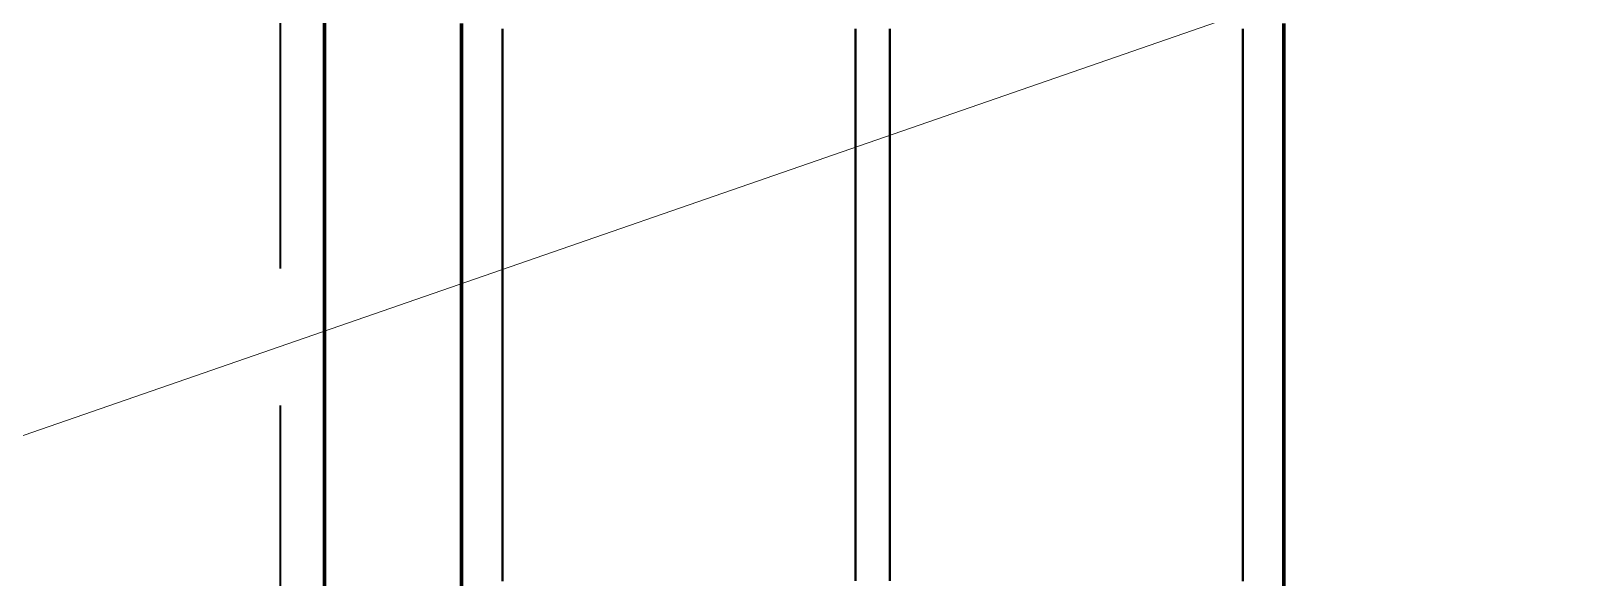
# Model space of a CAD drawing. Header units: millimetres. Extents: x 0 to 2382, y 0 to 420.
# Drawn here: x 175.65 to 186.98, y 233.45 to 237.44 of the extents above; entities that cross this region are included whole.
import ezdxf

# ---------------------------------------------------------------- set-up
doc = ezdxf.new("R2010")
doc.units = ezdxf.units.MM
doc.linetypes.add('IRAM-E-TRAZOS', pattern=[5, 4, -1])
for name, color, linetype, lineweight in [('01-VISIBLE', 7, 'CONTINUOUS', 70), ('02-OCULTA', 4, 'IRAM-E-TRAZOS', 35), ('08-FINA', 5, 'CONTINUOUS', 18)]:
    doc.layers.add(name, color=color, linetype=linetype, lineweight=lineweight)

msp = doc.modelspace()

# ---------------------------------------------------------------- linework, layer by layer
at = {"layer": '01-VISIBLE'}
msp.add_line((177.791, 231.297), (177.791, 241.884), dxfattribs=at)
for points in [[(178.791, 237.497), (178.791, 237.409), (178.791, 237.322), (178.791, 237.234), (178.791, 237.147), (178.791, 237.059), (178.791, 236.972), (178.791, 236.884), (178.791, 236.797), (178.791, 236.709), (178.791, 236.622), (178.791, 236.534), (178.791, 236.447), (178.791, 236.359), (178.791, 236.272), (178.791, 236.184), (178.791, 236.097), (178.791, 236.009), (178.791, 235.922), (178.791, 235.834), (178.791, 235.747), (178.791, 235.659), (178.791, 235.572), (178.791, 235.484), (178.791, 235.397), (178.791, 235.309), (178.791, 235.222), (178.791, 235.134), (178.791, 235.047), (178.791, 234.959), (178.791, 234.872), (178.791, 234.784), (178.791, 234.697), (178.791, 234.609), (178.791, 234.522), (178.791, 234.434), (178.791, 234.347), (178.791, 234.259), (178.791, 234.172), (178.791, 234.084), (178.791, 233.997), (178.791, 233.909), (178.791, 233.822), (178.791, 233.734), (178.791, 233.647), (178.791, 233.559), (178.791, 233.472), (178.791, 233.384)], [(184.791, 237.497), (184.791, 237.409), (184.791, 237.322), (184.791, 237.234), (184.791, 237.147), (184.791, 237.059), (184.791, 236.972), (184.791, 236.884), (184.791, 236.797), (184.791, 236.709), (184.791, 236.622), (184.791, 236.534), (184.791, 236.447), (184.791, 236.359), (184.791, 236.272), (184.791, 236.184), (184.791, 236.097), (184.791, 236.009), (184.791, 235.922), (184.791, 235.834), (184.791, 235.747), (184.791, 235.659), (184.791, 235.572), (184.791, 235.484), (184.791, 235.397), (184.791, 235.309), (184.791, 235.222), (184.791, 235.134), (184.791, 235.047), (184.791, 234.959), (184.791, 234.872), (184.791, 234.784), (184.791, 234.697), (184.791, 234.609), (184.791, 234.522), (184.791, 234.434), (184.791, 234.347), (184.791, 234.259), (184.791, 234.172), (184.791, 234.084), (184.791, 233.997), (184.791, 233.909), (184.791, 233.822), (184.791, 233.734), (184.791, 233.647), (184.791, 233.559), (184.791, 233.472), (184.791, 233.384)]]:
    msp.add_lwpolyline(points, dxfattribs=at)
at = {"layer": '02-OCULTA'}
msp.add_line((177.471, 225.709), (177.471, 289.709), dxfattribs=at)
for points in [[(178.791, 233.384), (178.791, 233.472), (178.791, 233.559), (178.791, 233.647), (178.791, 233.734), (178.791, 233.822), (178.791, 233.909), (178.791, 233.997), (178.791, 234.084), (178.791, 234.172), (178.791, 234.259), (178.791, 234.347), (178.791, 234.434), (178.791, 234.522), (178.791, 234.609), (178.791, 234.697), (178.791, 234.784), (178.791, 234.872), (178.791, 234.959), (178.791, 235.047), (178.791, 235.134), (178.791, 235.222), (178.791, 235.309), (178.791, 235.397), (178.791, 235.484), (178.791, 235.572), (178.791, 235.659), (178.791, 235.747), (178.791, 235.834), (178.791, 235.922), (178.791, 236.009), (178.791, 236.097), (178.791, 236.184), (178.791, 236.272), (178.791, 236.359), (178.791, 236.447), (178.791, 236.534), (178.791, 236.622), (178.791, 236.709), (178.791, 236.797), (178.791, 236.884), (178.791, 236.972), (178.791, 237.059), (178.791, 237.147), (178.791, 237.234), (178.791, 237.322), (178.791, 237.409), (178.791, 237.497)], [(184.791, 233.384), (184.791, 233.472), (184.791, 233.559), (184.791, 233.647), (184.791, 233.734), (184.791, 233.822), (184.791, 233.909), (184.791, 233.997), (184.791, 234.084), (184.791, 234.172), (184.791, 234.259), (184.791, 234.347), (184.791, 234.434), (184.791, 234.522), (184.791, 234.609), (184.791, 234.697), (184.791, 234.784), (184.791, 234.872), (184.791, 234.959), (184.791, 235.047), (184.791, 235.134), (184.791, 235.222), (184.791, 235.309), (184.791, 235.397), (184.791, 235.484), (184.791, 235.572), (184.791, 235.659), (184.791, 235.747), (184.791, 235.834), (184.791, 235.922), (184.791, 236.009), (184.791, 236.097), (184.791, 236.184), (184.791, 236.272), (184.791, 236.359), (184.791, 236.447), (184.791, 236.534), (184.791, 236.622), (184.791, 236.709), (184.791, 236.797), (184.791, 236.884), (184.791, 236.972), (184.791, 237.059), (184.791, 237.147), (184.791, 237.234), (184.791, 237.322), (184.791, 237.409), (184.791, 237.497)], [(178.791, 237.458), (178.791, 237.395), (178.791, 237.332), (178.791, 237.269), (178.791, 237.206), (178.791, 237.143), (178.791, 237.08), (178.791, 237.017), (178.791, 236.954), (178.791, 236.891), (178.791, 236.828), (178.791, 236.765), (178.791, 236.702), (178.791, 236.639), (178.791, 236.576), (178.791, 236.513), (178.791, 236.45), (178.791, 236.387), (178.791, 236.324), (178.791, 236.261), (178.791, 236.198), (178.791, 236.135), (178.791, 236.072), (178.791, 236.009), (178.791, 235.946), (178.791, 235.883), (178.791, 235.82), (178.791, 235.757), (178.791, 235.694), (178.791, 235.631), (178.791, 235.568), (178.791, 235.505), (178.791, 235.442), (178.791, 235.379), (178.791, 235.316), (178.791, 235.253), (178.791, 235.19), (178.791, 235.127), (178.791, 235.064), (178.791, 235.001), (178.791, 234.938), (178.791, 234.875), (178.791, 234.812), (178.791, 234.749), (178.791, 234.686), (178.791, 234.623), (178.791, 234.56), (178.791, 234.497), (178.791, 234.434), (178.791, 234.371), (178.791, 234.308), (178.791, 234.245), (178.791, 234.182), (178.791, 234.119), (178.791, 234.056), (178.791, 233.993), (178.791, 233.93), (178.791, 233.867), (178.791, 233.804), (178.791, 233.741), (178.791, 233.678), (178.791, 233.615), (178.791, 233.552), (178.791, 233.489), (178.791, 233.426)], [(178.791, 233.426), (178.791, 233.489), (178.791, 233.552), (178.791, 233.615), (178.791, 233.678), (178.791, 233.741), (178.791, 233.804), (178.791, 233.867), (178.791, 233.93), (178.791, 233.993), (178.791, 234.056), (178.791, 234.119), (178.791, 234.182), (178.791, 234.245), (178.791, 234.308), (178.791, 234.371), (178.791, 234.434), (178.791, 234.497), (178.791, 234.56), (178.791, 234.623), (178.791, 234.686), (178.791, 234.749), (178.791, 234.812), (178.791, 234.875), (178.791, 234.938), (178.791, 235.001), (178.791, 235.064), (178.791, 235.127), (178.791, 235.19), (178.791, 235.253), (178.791, 235.316), (178.791, 235.379), (178.791, 235.442), (178.791, 235.505), (178.791, 235.568), (178.791, 235.631), (178.791, 235.694), (178.791, 235.757), (178.791, 235.82), (178.791, 235.883), (178.791, 235.946), (178.791, 236.009), (178.791, 236.072), (178.791, 236.135), (178.791, 236.198), (178.791, 236.261), (178.791, 236.324), (178.791, 236.387), (178.791, 236.45), (178.791, 236.513), (178.791, 236.576), (178.791, 236.639), (178.791, 236.702), (178.791, 236.765), (178.791, 236.828), (178.791, 236.891), (178.791, 236.954), (178.791, 237.017), (178.791, 237.08), (178.791, 237.143), (178.791, 237.206), (178.791, 237.269), (178.791, 237.332), (178.791, 237.395), (178.791, 237.458)], [(179.091, 237.459), (179.091, 237.397), (179.091, 237.335), (179.091, 237.273), (179.091, 237.211), (179.091, 237.149), (179.091, 237.087), (179.091, 237.025), (179.091, 236.963), (179.091, 236.901), (179.091, 236.839), (179.091, 236.777), (179.091, 236.715), (179.091, 236.653), (179.091, 236.591), (179.091, 236.529), (179.091, 236.467), (179.091, 236.405), (179.091, 236.343), (179.091, 236.281), (179.091, 236.219), (179.091, 236.157), (179.091, 236.095), (179.091, 236.033), (179.091, 235.971), (179.091, 235.909), (179.091, 235.847), (179.091, 235.785), (179.091, 235.723), (179.091, 235.661), (179.091, 235.599), (179.091, 235.537), (179.091, 235.475), (179.091, 235.413), (179.091, 235.351), (179.091, 235.289), (179.091, 235.227), (179.091, 235.165), (179.091, 235.103), (179.091, 235.041), (179.091, 234.979), (179.091, 234.917), (179.091, 234.855), (179.091, 234.793), (179.091, 234.731), (179.091, 234.669), (179.091, 234.607), (179.091, 234.545), (179.091, 234.483), (179.091, 234.421), (179.091, 234.359), (179.091, 234.297), (179.091, 234.235), (179.091, 234.173), (179.091, 234.111), (179.091, 234.049), (179.091, 233.987), (179.091, 233.925), (179.091, 233.863), (179.091, 233.801), (179.091, 233.739), (179.091, 233.677), (179.091, 233.615), (179.091, 233.553), (179.091, 233.491), (179.091, 233.429)], [(179.091, 233.429), (179.091, 233.491), (179.091, 233.553), (179.091, 233.615), (179.091, 233.677), (179.091, 233.739), (179.091, 233.801), (179.091, 233.863), (179.091, 233.925), (179.091, 233.987), (179.091, 234.049), (179.091, 234.111), (179.091, 234.173), (179.091, 234.235), (179.091, 234.297), (179.091, 234.359), (179.091, 234.421), (179.091, 234.483), (179.091, 234.545), (179.091, 234.607), (179.091, 234.669), (179.091, 234.731), (179.091, 234.793), (179.091, 234.855), (179.091, 234.917), (179.091, 234.979), (179.091, 235.041), (179.091, 235.103), (179.091, 235.165), (179.091, 235.227), (179.091, 235.289), (179.091, 235.351), (179.091, 235.413), (179.091, 235.475), (179.091, 235.537), (179.091, 235.599), (179.091, 235.661), (179.091, 235.723), (179.091, 235.785), (179.091, 235.847), (179.091, 235.909), (179.091, 235.971), (179.091, 236.033), (179.091, 236.095), (179.091, 236.157), (179.091, 236.219), (179.091, 236.281), (179.091, 236.343), (179.091, 236.405), (179.091, 236.467), (179.091, 236.529), (179.091, 236.591), (179.091, 236.653), (179.091, 236.715), (179.091, 236.777), (179.091, 236.839), (179.091, 236.901), (179.091, 236.963), (179.091, 237.025), (179.091, 237.087), (179.091, 237.149), (179.091, 237.211), (179.091, 237.273), (179.091, 237.335), (179.091, 237.397), (179.091, 237.459)], [(179.091, 237.458), (179.091, 237.395), (179.091, 237.332), (179.091, 237.269), (179.091, 237.206), (179.091, 237.143), (179.091, 237.08), (179.091, 237.017), (179.091, 236.954), (179.091, 236.891), (179.091, 236.828), (179.091, 236.765), (179.091, 236.702), (179.091, 236.639), (179.091, 236.576), (179.091, 236.513), (179.091, 236.45), (179.091, 236.387), (179.091, 236.324), (179.091, 236.261), (179.091, 236.198), (179.091, 236.135), (179.091, 236.072), (179.091, 236.009), (179.091, 235.946), (179.091, 235.883), (179.091, 235.82), (179.091, 235.757), (179.091, 235.694), (179.091, 235.631), (179.091, 235.568), (179.091, 235.505), (179.091, 235.442), (179.091, 235.379), (179.091, 235.316), (179.091, 235.253), (179.091, 235.19), (179.091, 235.127), (179.091, 235.064), (179.091, 235.001), (179.091, 234.938), (179.091, 234.875), (179.091, 234.812), (179.091, 234.749), (179.091, 234.686), (179.091, 234.623), (179.091, 234.56), (179.091, 234.497), (179.091, 234.434), (179.091, 234.371), (179.091, 234.308), (179.091, 234.245), (179.091, 234.182), (179.091, 234.119), (179.091, 234.056), (179.091, 233.993), (179.091, 233.93), (179.091, 233.867), (179.091, 233.804), (179.091, 233.741), (179.091, 233.678), (179.091, 233.615), (179.091, 233.552), (179.091, 233.489), (179.091, 233.426)], [(179.091, 233.426), (179.091, 233.489), (179.091, 233.552), (179.091, 233.615), (179.091, 233.678), (179.091, 233.741), (179.091, 233.804), (179.091, 233.867), (179.091, 233.93), (179.091, 233.993), (179.091, 234.056), (179.091, 234.119), (179.091, 234.182), (179.091, 234.245), (179.091, 234.308), (179.091, 234.371), (179.091, 234.434), (179.091, 234.497), (179.091, 234.56), (179.091, 234.623), (179.091, 234.686), (179.091, 234.749), (179.091, 234.812), (179.091, 234.875), (179.091, 234.938), (179.091, 235.001), (179.091, 235.064), (179.091, 235.127), (179.091, 235.19), (179.091, 235.253), (179.091, 235.316), (179.091, 235.379), (179.091, 235.442), (179.091, 235.505), (179.091, 235.568), (179.091, 235.631), (179.091, 235.694), (179.091, 235.757), (179.091, 235.82), (179.091, 235.883), (179.091, 235.946), (179.091, 236.009), (179.091, 236.072), (179.091, 236.135), (179.091, 236.198), (179.091, 236.261), (179.091, 236.324), (179.091, 236.387), (179.091, 236.45), (179.091, 236.513), (179.091, 236.576), (179.091, 236.639), (179.091, 236.702), (179.091, 236.765), (179.091, 236.828), (179.091, 236.891), (179.091, 236.954), (179.091, 237.017), (179.091, 237.08), (179.091, 237.143), (179.091, 237.206), (179.091, 237.269), (179.091, 237.332), (179.091, 237.395), (179.091, 237.458)], [(181.666, 237.459), (181.666, 237.397), (181.666, 237.335), (181.666, 237.273), (181.666, 237.211), (181.666, 237.149), (181.666, 237.087), (181.666, 237.025), (181.666, 236.963), (181.666, 236.901), (181.666, 236.839), (181.666, 236.777), (181.666, 236.715), (181.666, 236.653), (181.666, 236.591), (181.666, 236.529), (181.666, 236.467), (181.666, 236.405), (181.666, 236.343), (181.666, 236.281), (181.666, 236.219), (181.666, 236.157), (181.666, 236.095), (181.666, 236.033), (181.666, 235.971), (181.666, 235.909), (181.666, 235.847), (181.666, 235.785), (181.666, 235.723), (181.666, 235.661), (181.666, 235.599), (181.666, 235.537), (181.666, 235.475), (181.666, 235.413), (181.666, 235.351), (181.666, 235.289), (181.666, 235.227), (181.666, 235.165), (181.666, 235.103), (181.666, 235.041), (181.666, 234.979), (181.666, 234.917), (181.666, 234.855), (181.666, 234.793), (181.666, 234.731), (181.666, 234.669), (181.666, 234.607), (181.666, 234.545), (181.666, 234.483), (181.666, 234.421), (181.666, 234.359), (181.666, 234.297), (181.666, 234.235), (181.666, 234.173), (181.666, 234.111), (181.666, 234.049), (181.666, 233.987), (181.666, 233.925), (181.666, 233.863), (181.666, 233.801), (181.666, 233.739), (181.666, 233.677), (181.666, 233.615), (181.666, 233.553), (181.666, 233.491), (181.666, 233.429)], [(181.666, 233.429), (181.666, 233.491), (181.666, 233.553), (181.666, 233.615), (181.666, 233.677), (181.666, 233.739), (181.666, 233.801), (181.666, 233.863), (181.666, 233.925), (181.666, 233.987), (181.666, 234.049), (181.666, 234.111), (181.666, 234.173), (181.666, 234.235), (181.666, 234.297), (181.666, 234.359), (181.666, 234.421), (181.666, 234.483), (181.666, 234.545), (181.666, 234.607), (181.666, 234.669), (181.666, 234.731), (181.666, 234.793), (181.666, 234.855), (181.666, 234.917), (181.666, 234.979), (181.666, 235.041), (181.666, 235.103), (181.666, 235.165), (181.666, 235.227), (181.666, 235.289), (181.666, 235.351), (181.666, 235.413), (181.666, 235.475), (181.666, 235.537), (181.666, 235.599), (181.666, 235.661), (181.666, 235.723), (181.666, 235.785), (181.666, 235.847), (181.666, 235.909), (181.666, 235.971), (181.666, 236.033), (181.666, 236.095), (181.666, 236.157), (181.666, 236.219), (181.666, 236.281), (181.666, 236.343), (181.666, 236.405), (181.666, 236.467), (181.666, 236.529), (181.666, 236.591), (181.666, 236.653), (181.666, 236.715), (181.666, 236.777), (181.666, 236.839), (181.666, 236.901), (181.666, 236.963), (181.666, 237.025), (181.666, 237.087), (181.666, 237.149), (181.666, 237.211), (181.666, 237.273), (181.666, 237.335), (181.666, 237.397), (181.666, 237.459)], [(181.916, 237.459), (181.916, 237.397), (181.916, 237.335), (181.916, 237.273), (181.916, 237.211), (181.916, 237.149), (181.916, 237.087), (181.916, 237.025), (181.916, 236.963), (181.916, 236.901), (181.916, 236.839), (181.916, 236.777), (181.916, 236.715), (181.916, 236.653), (181.916, 236.591), (181.916, 236.529), (181.916, 236.467), (181.916, 236.405), (181.916, 236.343), (181.916, 236.281), (181.916, 236.219), (181.916, 236.157), (181.916, 236.095), (181.916, 236.033), (181.916, 235.971), (181.916, 235.909), (181.916, 235.847), (181.916, 235.785), (181.916, 235.723), (181.916, 235.661), (181.916, 235.599), (181.916, 235.537), (181.916, 235.475), (181.916, 235.413), (181.916, 235.351), (181.916, 235.289), (181.916, 235.227), (181.916, 235.165), (181.916, 235.103), (181.916, 235.041), (181.916, 234.979), (181.916, 234.917), (181.916, 234.855), (181.916, 234.793), (181.916, 234.731), (181.916, 234.669), (181.916, 234.607), (181.916, 234.545), (181.916, 234.483), (181.916, 234.421), (181.916, 234.359), (181.916, 234.297), (181.916, 234.235), (181.916, 234.173), (181.916, 234.111), (181.916, 234.049), (181.916, 233.987), (181.916, 233.925), (181.916, 233.863), (181.916, 233.801), (181.916, 233.739), (181.916, 233.677), (181.916, 233.615), (181.916, 233.553), (181.916, 233.491), (181.916, 233.429)], [(181.916, 233.429), (181.916, 233.491), (181.916, 233.553), (181.916, 233.615), (181.916, 233.677), (181.916, 233.739), (181.916, 233.801), (181.916, 233.863), (181.916, 233.925), (181.916, 233.987), (181.916, 234.049), (181.916, 234.111), (181.916, 234.173), (181.916, 234.235), (181.916, 234.297), (181.916, 234.359), (181.916, 234.421), (181.916, 234.483), (181.916, 234.545), (181.916, 234.607), (181.916, 234.669), (181.916, 234.731), (181.916, 234.793), (181.916, 234.855), (181.916, 234.917), (181.916, 234.979), (181.916, 235.041), (181.916, 235.103), (181.916, 235.165), (181.916, 235.227), (181.916, 235.289), (181.916, 235.351), (181.916, 235.413), (181.916, 235.475), (181.916, 235.537), (181.916, 235.599), (181.916, 235.661), (181.916, 235.723), (181.916, 235.785), (181.916, 235.847), (181.916, 235.909), (181.916, 235.971), (181.916, 236.033), (181.916, 236.095), (181.916, 236.157), (181.916, 236.219), (181.916, 236.281), (181.916, 236.343), (181.916, 236.405), (181.916, 236.467), (181.916, 236.529), (181.916, 236.591), (181.916, 236.653), (181.916, 236.715), (181.916, 236.777), (181.916, 236.839), (181.916, 236.901), (181.916, 236.963), (181.916, 237.025), (181.916, 237.087), (181.916, 237.149), (181.916, 237.211), (181.916, 237.273), (181.916, 237.335), (181.916, 237.397), (181.916, 237.459)], [(184.491, 237.459), (184.491, 237.397), (184.491, 237.335), (184.491, 237.273), (184.491, 237.211), (184.491, 237.149), (184.491, 237.087), (184.491, 237.025), (184.491, 236.963), (184.491, 236.901), (184.491, 236.839), (184.491, 236.777), (184.491, 236.715), (184.491, 236.653), (184.491, 236.591), (184.491, 236.529), (184.491, 236.467), (184.491, 236.405), (184.491, 236.343), (184.491, 236.281), (184.491, 236.219), (184.491, 236.157), (184.491, 236.095), (184.491, 236.033), (184.491, 235.971), (184.491, 235.909), (184.491, 235.847), (184.491, 235.785), (184.491, 235.723), (184.491, 235.661), (184.491, 235.599), (184.491, 235.537), (184.491, 235.475), (184.491, 235.413), (184.491, 235.351), (184.491, 235.289), (184.491, 235.227), (184.491, 235.165), (184.491, 235.103), (184.491, 235.041), (184.491, 234.979), (184.491, 234.917), (184.491, 234.855), (184.491, 234.793), (184.491, 234.731), (184.491, 234.669), (184.491, 234.607), (184.491, 234.545), (184.491, 234.483), (184.491, 234.421), (184.491, 234.359), (184.491, 234.297), (184.491, 234.235), (184.491, 234.173), (184.491, 234.111), (184.491, 234.049), (184.491, 233.987), (184.491, 233.925), (184.491, 233.863), (184.491, 233.801), (184.491, 233.739), (184.491, 233.677), (184.491, 233.615), (184.491, 233.553), (184.491, 233.491), (184.491, 233.429)], [(184.491, 233.429), (184.491, 233.491), (184.491, 233.553), (184.491, 233.615), (184.491, 233.677), (184.491, 233.739), (184.491, 233.801), (184.491, 233.863), (184.491, 233.925), (184.491, 233.987), (184.491, 234.049), (184.491, 234.111), (184.491, 234.173), (184.491, 234.235), (184.491, 234.297), (184.491, 234.359), (184.491, 234.421), (184.491, 234.483), (184.491, 234.545), (184.491, 234.607), (184.491, 234.669), (184.491, 234.731), (184.491, 234.793), (184.491, 234.855), (184.491, 234.917), (184.491, 234.979), (184.491, 235.041), (184.491, 235.103), (184.491, 235.165), (184.491, 235.227), (184.491, 235.289), (184.491, 235.351), (184.491, 235.413), (184.491, 235.475), (184.491, 235.537), (184.491, 235.599), (184.491, 235.661), (184.491, 235.723), (184.491, 235.785), (184.491, 235.847), (184.491, 235.909), (184.491, 235.971), (184.491, 236.033), (184.491, 236.095), (184.491, 236.157), (184.491, 236.219), (184.491, 236.281), (184.491, 236.343), (184.491, 236.405), (184.491, 236.467), (184.491, 236.529), (184.491, 236.591), (184.491, 236.653), (184.491, 236.715), (184.491, 236.777), (184.491, 236.839), (184.491, 236.901), (184.491, 236.963), (184.491, 237.025), (184.491, 237.087), (184.491, 237.149), (184.491, 237.211), (184.491, 237.273), (184.491, 237.335), (184.491, 237.397), (184.491, 237.459)], [(184.491, 237.458), (184.491, 237.395), (184.491, 237.332), (184.491, 237.269), (184.491, 237.206), (184.491, 237.143), (184.491, 237.08), (184.491, 237.017), (184.491, 236.954), (184.491, 236.891), (184.491, 236.828), (184.491, 236.765), (184.491, 236.702), (184.491, 236.639), (184.491, 236.576), (184.491, 236.513), (184.491, 236.45), (184.491, 236.387), (184.491, 236.324), (184.491, 236.261), (184.491, 236.198), (184.491, 236.135), (184.491, 236.072), (184.491, 236.009), (184.491, 235.946), (184.491, 235.883), (184.491, 235.82), (184.491, 235.757), (184.491, 235.694), (184.491, 235.631), (184.491, 235.568), (184.491, 235.505), (184.491, 235.442), (184.491, 235.379), (184.491, 235.316), (184.491, 235.253), (184.491, 235.19), (184.491, 235.127), (184.491, 235.064), (184.491, 235.001), (184.491, 234.938), (184.491, 234.875), (184.491, 234.812), (184.491, 234.749), (184.491, 234.686), (184.491, 234.623), (184.491, 234.56), (184.491, 234.497), (184.491, 234.434), (184.491, 234.371), (184.491, 234.308), (184.491, 234.245), (184.491, 234.182), (184.491, 234.119), (184.491, 234.056), (184.491, 233.993), (184.491, 233.93), (184.491, 233.867), (184.491, 233.804), (184.491, 233.741), (184.491, 233.678), (184.491, 233.615), (184.491, 233.552), (184.491, 233.489), (184.491, 233.426)], [(184.491, 233.426), (184.491, 233.489), (184.491, 233.552), (184.491, 233.615), (184.491, 233.678), (184.491, 233.741), (184.491, 233.804), (184.491, 233.867), (184.491, 233.93), (184.491, 233.993), (184.491, 234.056), (184.491, 234.119), (184.491, 234.182), (184.491, 234.245), (184.491, 234.308), (184.491, 234.371), (184.491, 234.434), (184.491, 234.497), (184.491, 234.56), (184.491, 234.623), (184.491, 234.686), (184.491, 234.749), (184.491, 234.812), (184.491, 234.875), (184.491, 234.938), (184.491, 235.001), (184.491, 235.064), (184.491, 235.127), (184.491, 235.19), (184.491, 235.253), (184.491, 235.316), (184.491, 235.379), (184.491, 235.442), (184.491, 235.505), (184.491, 235.568), (184.491, 235.631), (184.491, 235.694), (184.491, 235.757), (184.491, 235.82), (184.491, 235.883), (184.491, 235.946), (184.491, 236.009), (184.491, 236.072), (184.491, 236.135), (184.491, 236.198), (184.491, 236.261), (184.491, 236.324), (184.491, 236.387), (184.491, 236.45), (184.491, 236.513), (184.491, 236.576), (184.491, 236.639), (184.491, 236.702), (184.491, 236.765), (184.491, 236.828), (184.491, 236.891), (184.491, 236.954), (184.491, 237.017), (184.491, 237.08), (184.491, 237.143), (184.491, 237.206), (184.491, 237.269), (184.491, 237.332), (184.491, 237.395), (184.491, 237.458)], [(184.791, 237.458), (184.791, 237.395), (184.791, 237.332), (184.791, 237.269), (184.791, 237.206), (184.791, 237.143), (184.791, 237.08), (184.791, 237.017), (184.791, 236.954), (184.791, 236.891), (184.791, 236.828), (184.791, 236.765), (184.791, 236.702), (184.791, 236.639), (184.791, 236.576), (184.791, 236.513), (184.791, 236.45), (184.791, 236.387), (184.791, 236.324), (184.791, 236.261), (184.791, 236.198), (184.791, 236.135), (184.791, 236.072), (184.791, 236.009), (184.791, 235.946), (184.791, 235.883), (184.791, 235.82), (184.791, 235.757), (184.791, 235.694), (184.791, 235.631), (184.791, 235.568), (184.791, 235.505), (184.791, 235.442), (184.791, 235.379), (184.791, 235.316), (184.791, 235.253), (184.791, 235.19), (184.791, 235.127), (184.791, 235.064), (184.791, 235.001), (184.791, 234.938), (184.791, 234.875), (184.791, 234.812), (184.791, 234.749), (184.791, 234.686), (184.791, 234.623), (184.791, 234.56), (184.791, 234.497), (184.791, 234.434), (184.791, 234.371), (184.791, 234.308), (184.791, 234.245), (184.791, 234.182), (184.791, 234.119), (184.791, 234.056), (184.791, 233.993), (184.791, 233.93), (184.791, 233.867), (184.791, 233.804), (184.791, 233.741), (184.791, 233.678), (184.791, 233.615), (184.791, 233.552), (184.791, 233.489), (184.791, 233.426)], [(184.791, 233.426), (184.791, 233.489), (184.791, 233.552), (184.791, 233.615), (184.791, 233.678), (184.791, 233.741), (184.791, 233.804), (184.791, 233.867), (184.791, 233.93), (184.791, 233.993), (184.791, 234.056), (184.791, 234.119), (184.791, 234.182), (184.791, 234.245), (184.791, 234.308), (184.791, 234.371), (184.791, 234.434), (184.791, 234.497), (184.791, 234.56), (184.791, 234.623), (184.791, 234.686), (184.791, 234.749), (184.791, 234.812), (184.791, 234.875), (184.791, 234.938), (184.791, 235.001), (184.791, 235.064), (184.791, 235.127), (184.791, 235.19), (184.791, 235.253), (184.791, 235.316), (184.791, 235.379), (184.791, 235.442), (184.791, 235.505), (184.791, 235.568), (184.791, 235.631), (184.791, 235.694), (184.791, 235.757), (184.791, 235.82), (184.791, 235.883), (184.791, 235.946), (184.791, 236.009), (184.791, 236.072), (184.791, 236.135), (184.791, 236.198), (184.791, 236.261), (184.791, 236.324), (184.791, 236.387), (184.791, 236.45), (184.791, 236.513), (184.791, 236.576), (184.791, 236.639), (184.791, 236.702), (184.791, 236.765), (184.791, 236.828), (184.791, 236.891), (184.791, 236.954), (184.791, 237.017), (184.791, 237.08), (184.791, 237.143), (184.791, 237.206), (184.791, 237.269), (184.791, 237.332), (184.791, 237.395), (184.791, 237.458)]]:
    msp.add_lwpolyline(points, dxfattribs=at)
at = {"layer": '08-FINA'}
msp.add_line((211.411, 246.9), (161.791, 229.709), dxfattribs=at)

doc.saveas('drawing.dxf')
